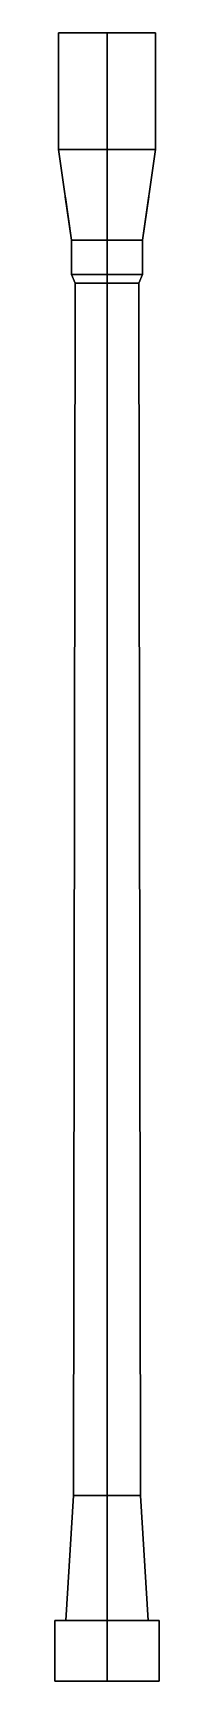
# Model space of a CAD drawing. Extents: x -0.12 to 0.12, y 1.51 to 5.33.
import ezdxf

# ---------------------------------------------------------------- set-up
doc = ezdxf.new("R2010")
doc.units = 0
doc.layers.add('GUN', color=1, linetype='CONTINUOUS')

msp = doc.modelspace()

# ---------------------------------------------------------------- linework, layer by layer
at = {"layer": 'GUN'}
for points in [[(0, 5.33, 0.13), (-0.1126, 5.33, 0.065), (-0.1126, 5.06, 0.065), (0, 5.06, 0.13)], [(-0.1126, 5.33, 0.065), (-0.1126, 5.33, -0.065), (-0.1126, 5.27, -0.065), (-0.1126, 5.27, 0.065)], [(-0.1126, 5.33, -0.065), (0, 5.33, -0.13), (0, 5.06, -0.13), (-0.1126, 5.06, -0.065)], [(-0.1126, 5.33, 0.065), (0, 5.33, 0.13), (0, 5.06, 0.13), (-0.1126, 5.06, 0.065)], [(0, 5.33, -0.13), (-0.1126, 5.33, -0.065), (-0.1126, 5.06, -0.065), (0, 5.06, -0.13)], [(-0.1126, 5.33, -0.065), (-0.1126, 5.33, 0.065), (-0.1126, 5.27, 0.065), (-0.1126, 5.27, -0.065)], [(0.1126, 5.33, 0.065), (0, 5.33, 0.13), (0, 5.06, 0.13), (0.1126, 5.06, 0.065)], [(0, 5.33, -0.13), (0.1126, 5.33, -0.065), (0.1126, 5.06, -0.065), (0, 5.06, -0.13)], [(0, 5.33, 0.13), (0.1126, 5.33, 0.065), (0.1126, 5.06, 0.065), (0, 5.06, 0.13)], [(0.1126, 5.33, -0.065), (0, 5.33, -0.13), (0, 5.06, -0.13), (0.1126, 5.06, -0.065)], [(0.1126, 5.33, -0.065), (0.1126, 5.33, 0.065), (0.1126, 5.27, 0.065), (0.1126, 5.27, -0.065)], [(0.1126, 5.33, 0.065), (0.1126, 5.33, -0.065), (0.1126, 5.27, -0.065), (0.1126, 5.27, 0.065)], [(-0.1126, 5.15, 0.065), (-0.1126, 5.15, -0.065), (-0.1126, 5.08, -0.065), (-0.1126, 5.08, 0.065)], [(-0.1126, 5.15, -0.065), (-0.1126, 5.15, 0.065), (-0.1126, 5.08, 0.065), (-0.1126, 5.08, -0.065)], [(0.1126, 5.15, -0.065), (0.1126, 5.15, 0.065), (0.1126, 5.08, 0.065), (0.1126, 5.08, -0.065)], [(0.1126, 5.15, 0.065), (0.1126, 5.15, -0.065), (0.1126, 5.08, -0.065), (0.1126, 5.08, 0.065)], [(0, 4.85, -0.095), (-0.0823, 4.85, -0.0475), (-0.1126, 5.06, -0.065), (0, 5.06, -0.13)], [(-0.0823, 4.85, 0.0475), (0, 4.85, 0.095), (0, 5.06, 0.13), (-0.1126, 5.06, 0.065)], [(0, 4.85, 0.095), (-0.0823, 4.85, 0.0475), (-0.1126, 5.06, 0.065), (0, 5.06, 0.13)], [(-0.0823, 4.85, -0.0475), (0, 4.85, -0.095), (0, 5.06, -0.13), (-0.1126, 5.06, -0.065)], [(0.0823, 4.85, -0.0475), (0, 4.85, -0.095), (0, 5.06, -0.13), (0.1126, 5.06, -0.065)], [(0, 4.85, 0.095), (0.0823, 4.85, 0.0475), (0.1126, 5.06, 0.065), (0, 5.06, 0.13)], [(0.0823, 4.85, 0.0475), (0, 4.85, 0.095), (0, 5.06, 0.13), (0.1126, 5.06, 0.065)], [(0, 4.85, -0.095), (0.0823, 4.85, -0.0475), (0.1126, 5.06, -0.065), (0, 5.06, -0.13)], [(-0.0823, 4.85, -0.0475), (-0.0823, 4.85, 0.0475), (-0.0967, 4.9499, 0.0558), (-0.0965, 4.9488, -0.0557)], [(-0.0823, 4.85, 0.0475), (-0.0823, 4.85, -0.0475), (-0.0965, 4.9488, -0.0557), (-0.0967, 4.9499, 0.0558)], [(0.0823, 4.85, 0.0475), (0.0823, 4.85, -0.0475), (0.097, 4.9518, -0.056), (0.0974, 4.9499, 0.0562)], [(0.0823, 4.85, -0.0475), (0.0823, 4.85, 0.0475), (0.0974, 4.9499, 0.0562), (0.097, 4.9518, -0.056)], [(0, 4.85, 0.095), (-0.0823, 4.85, 0.0475), (-0.0823, 4.77, 0.0475), (0, 4.77, 0.095)], [(-0.0823, 4.85, 0.0475), (-0.0823, 4.85, -0.0475), (-0.0823, 4.77, -0.0475), (-0.0823, 4.77, 0.0475)], [(-0.0823, 4.85, -0.0475), (0, 4.85, -0.095), (0, 4.77, -0.095), (-0.0823, 4.77, -0.0475)], [(0.0823, 4.85, 0.0475), (-0.0823, 4.85, -0.0475), (-0.0823, 4.85, 0.0475), (0, 4.85, 0.095)], [(0.0823, 4.85, -0.0475), (0, 4.85, -0.095), (-0.0823, 4.85, -0.0475), (0.0823, 4.85, 0.0475)], [(0.0823, 4.85, 0.0475), (0, 4.85, 0.095), (0, 4.77, 0.095), (0.0823, 4.77, 0.0475)], [(0, 4.85, -0.095), (0.0823, 4.85, -0.0475), (0.0823, 4.77, -0.0475), (0, 4.77, -0.095)], [(0.0823, 4.85, -0.0475), (0.0823, 4.85, 0.0475), (0.0823, 4.77, 0.0475), (0.0823, 4.77, -0.0475)], [(0, 4.75, -0.085), (-0.0736, 4.75, -0.0425), (-0.0823, 4.77, -0.0475), (0, 4.77, -0.095)], [(-0.0736, 4.75, -0.0425), (-0.0736, 4.75, 0.0425), (-0.0823, 4.77, 0.0475), (-0.0823, 4.77, -0.0475)], [(-0.0736, 4.75, 0.0425), (0, 4.75, 0.085), (0, 4.77, 0.095), (-0.0823, 4.77, 0.0475)], [(0, 1.94, -0.09), (-0.0779, 1.94, -0.045), (-0.0736, 4.75, -0.0425), (0, 4.75, -0.085)], [(-0.0779, 1.94, -0.045), (-0.0779, 1.94, 0.045), (-0.0736, 4.75, 0.0425), (-0.0736, 4.75, -0.0425)], [(-0.0779, 1.94, 0.045), (0, 1.94, 0.09), (0, 4.75, 0.085), (-0.0736, 4.75, 0.0425)], [(0.0736, 4.75, -0.0425), (0, 4.75, -0.085), (0, 4.77, -0.095), (0.0823, 4.77, -0.0475)], [(0, 4.75, 0.085), (0.0736, 4.75, 0.0425), (0.0823, 4.77, 0.0475), (0, 4.77, 0.095)], [(0.0779, 1.94, -0.045), (0, 1.94, -0.09), (0, 4.75, -0.085), (0.0736, 4.75, -0.0425)], [(0, 1.94, 0.09), (0.0779, 1.94, 0.045), (0.0736, 4.75, 0.0425), (0, 4.75, 0.085)], [(0.0736, 4.75, 0.0425), (0.0736, 4.75, -0.0425), (0.0823, 4.77, -0.0475), (0.0823, 4.77, 0.0475)], [(0.0779, 1.94, 0.045), (0.0779, 1.94, -0.045), (0.0736, 4.75, -0.0425), (0.0736, 4.75, 0.0425)], [(0, 1.94, 0.09), (-0.0779, 1.94, 0.045), (-0.0953, 1.65, 0.055), (0, 1.65, 0.11)], [(-0.0779, 1.94, 0.045), (-0.0779, 1.94, -0.045), (-0.0953, 1.65, -0.055), (-0.0953, 1.65, 0.055)], [(-0.0779, 1.94, -0.045), (0, 1.94, -0.09), (0, 1.65, -0.11), (-0.0953, 1.65, -0.055)], [(0.0779, 1.94, 0.045), (0, 1.94, 0.09), (0, 1.65, 0.11), (0.0953, 1.65, 0.055)], [(0, 1.94, -0.09), (0.0779, 1.94, -0.045), (0.0953, 1.65, -0.055), (0, 1.65, -0.11)], [(0.0779, 1.94, -0.045), (0.0779, 1.94, 0.045), (0.0953, 1.65, 0.055), (0.0953, 1.65, -0.055)], [(0, 1.65, 0.14), (-0.1212, 1.65, 0.07), (-0.1212, 1.51, 0.07), (0, 1.51, 0.14)], [(-0.1212, 1.65, 0.07), (-0.1212, 1.65, -0.07), (-0.1212, 1.51, -0.07), (-0.1212, 1.51, 0.07)], [(-0.1212, 1.65, -0.07), (0, 1.65, -0.14), (0, 1.51, -0.14), (-0.1212, 1.51, -0.07)], [(0.1212, 1.65, 0.07), (-0.1212, 1.65, -0.07), (-0.1212, 1.65, 0.07), (0, 1.65, 0.14)], [(0.1212, 1.65, -0.07), (0, 1.65, -0.14), (-0.1212, 1.65, -0.07), (0.1212, 1.65, 0.07)], [(0.1212, 1.65, 0.07), (0, 1.65, 0.14), (0, 1.51, 0.14), (0.1212, 1.51, 0.07)], [(0, 1.65, -0.14), (0.1212, 1.65, -0.07), (0.1212, 1.51, -0.07), (0, 1.51, -0.14)], [(0.1212, 1.65, -0.07), (0.1212, 1.65, 0.07), (0.1212, 1.51, 0.07), (0.1212, 1.51, -0.07)]]:
    msp.add_3dface(points, dxfattribs=at)

doc.saveas('drawing.dxf')
